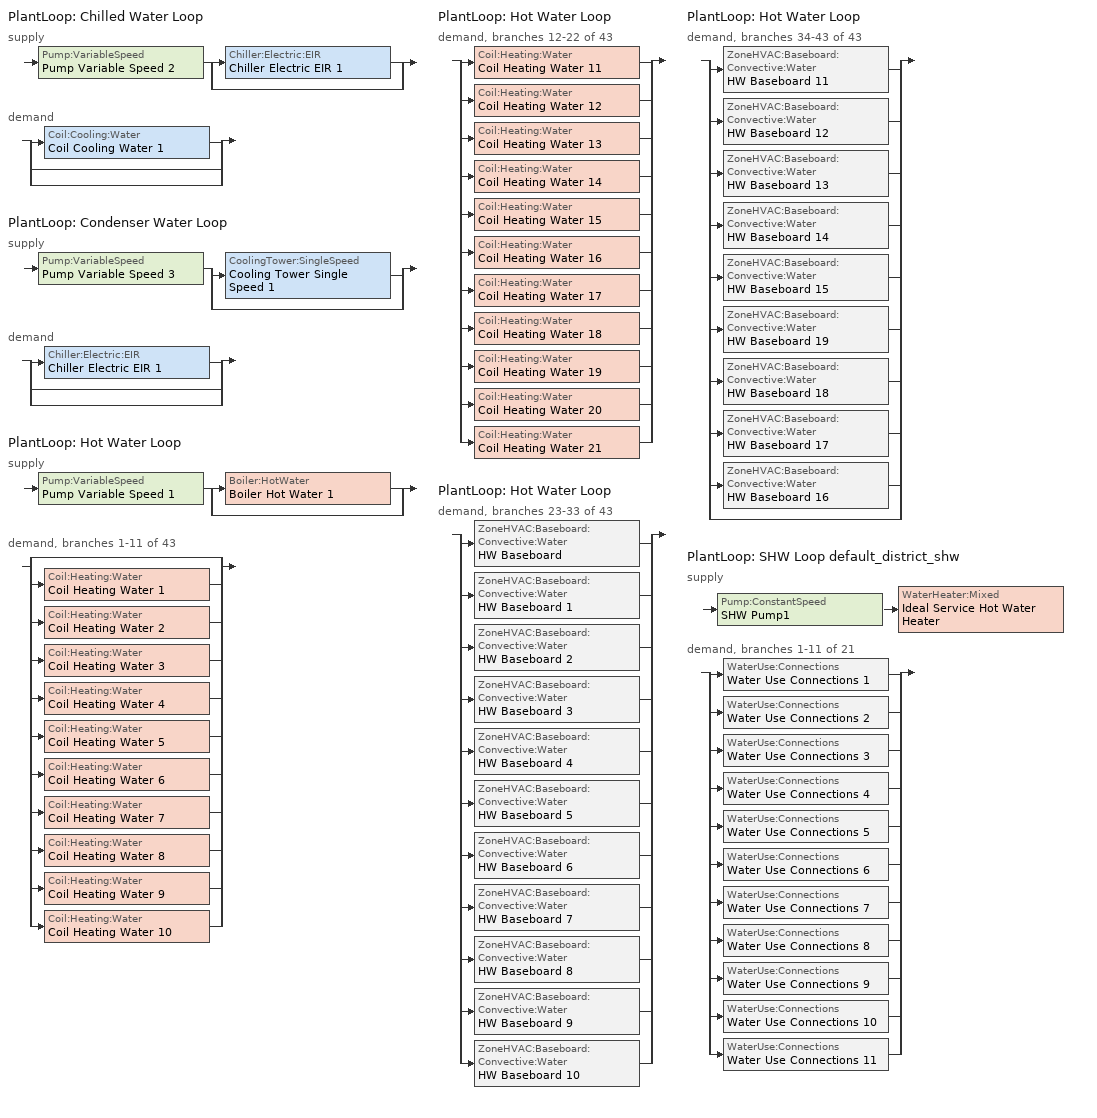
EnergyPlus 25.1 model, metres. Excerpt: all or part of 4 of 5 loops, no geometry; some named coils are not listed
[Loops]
PlantLoop 'Chilled Water Loop'
 supply: Pump:VariableSpeed 'Pump Variable Speed 2' > split
  | Chiller:Electric:EIR 'Chiller Electric EIR 1'
  | bypass
 demand: split
  | Coil:Cooling:Water 'Coil Cooling Water 1'
  | bypass
  | bypass
PlantLoop 'Condenser Water Loop'
 supply: Pump:VariableSpeed 'Pump Variable Speed 3' > split
  | CoolingTower:SingleSpeed 'Cooling Tower Single Speed 1'
  | bypass
 demand: split
  | Chiller:Electric:EIR 'Chiller Electric EIR 1'
  | bypass
  | bypass
PlantLoop 'Hot Water Loop'
 supply: Pump:VariableSpeed 'Pump Variable Speed 1' > split
  | Boiler:HotWater 'Boiler Hot Water 1'
  | bypass
 demand, branches 1-11 of 43: split
  | bypass
  | Coil:Heating:Water 'Coil Heating Water 1'
  | Coil:Heating:Water 'Coil Heating Water 2'
  | Coil:Heating:Water 'Coil Heating Water 3'
  | Coil:Heating:Water 'Coil Heating Water 4'
  | Coil:Heating:Water 'Coil Heating Water 5'
  | Coil:Heating:Water 'Coil Heating Water 6'
  | Coil:Heating:Water 'Coil Heating Water 7'
  | Coil:Heating:Water 'Coil Heating Water 8'
  | Coil:Heating:Water 'Coil Heating Water 9'
  | Coil:Heating:Water 'Coil Heating Water 10'
PlantLoop 'Hot Water Loop'
 demand, branches 12-22 of 43: split
  | Coil:Heating:Water 'Coil Heating Water 11'
  | Coil:Heating:Water 'Coil Heating Water 12'
  | Coil:Heating:Water 'Coil Heating Water 13'
  | Coil:Heating:Water 'Coil Heating Water 14'
  | Coil:Heating:Water 'Coil Heating Water 15'
  | Coil:Heating:Water 'Coil Heating Water 16'
  | Coil:Heating:Water 'Coil Heating Water 17'
  | Coil:Heating:Water 'Coil Heating Water 18'
  | Coil:Heating:Water 'Coil Heating Water 19'
  | Coil:Heating:Water 'Coil Heating Water 20'
  | Coil:Heating:Water 'Coil Heating Water 21'
PlantLoop 'Hot Water Loop'
 demand, branches 23-33 of 43: split
  | ZoneHVAC:Baseboard:Convective:Water 'HW Baseboard'
  | ZoneHVAC:Baseboard:Convective:Water 'HW Baseboard 1'
  | ZoneHVAC:Baseboard:Convective:Water 'HW Baseboard 2'
  | ZoneHVAC:Baseboard:Convective:Water 'HW Baseboard 3'
  | ZoneHVAC:Baseboard:Convective:Water 'HW Baseboard 4'
  | ZoneHVAC:Baseboard:Convective:Water 'HW Baseboard 5'
  | ZoneHVAC:Baseboard:Convective:Water 'HW Baseboard 6'
  | ZoneHVAC:Baseboard:Convective:Water 'HW Baseboard 7'
  | ZoneHVAC:Baseboard:Convective:Water 'HW Baseboard 8'
  | ZoneHVAC:Baseboard:Convective:Water 'HW Baseboard 9'
  | ZoneHVAC:Baseboard:Convective:Water 'HW Baseboard 10'
PlantLoop 'Hot Water Loop'
 demand, branches 34-43 of 43: split
  | ZoneHVAC:Baseboard:Convective:Water 'HW Baseboard 11'
  | ZoneHVAC:Baseboard:Convective:Water 'HW Baseboard 12'
  | ZoneHVAC:Baseboard:Convective:Water 'HW Baseboard 13'
  | ZoneHVAC:Baseboard:Convective:Water 'HW Baseboard 14'
  | ZoneHVAC:Baseboard:Convective:Water 'HW Baseboard 15'
  | ZoneHVAC:Baseboard:Convective:Water 'HW Baseboard 19'
  | ZoneHVAC:Baseboard:Convective:Water 'HW Baseboard 18'
  | ZoneHVAC:Baseboard:Convective:Water 'HW Baseboard 17'
  | ZoneHVAC:Baseboard:Convective:Water 'HW Baseboard 16'
  | bypass
PlantLoop 'SHW Loop default_district_shw'
 supply: Pump:ConstantSpeed 'SHW Pump1' > WaterHeater:Mixed 'Ideal Service Hot Water Heater'
 demand, branches 1-11 of 21: split
  | WaterUse:Connections 'Water Use Connections 1'
  | WaterUse:Connections 'Water Use Connections 2'
  | WaterUse:Connections 'Water Use Connections 3'
  | WaterUse:Connections 'Water Use Connections 4'
  | WaterUse:Connections 'Water Use Connections 5'
  | WaterUse:Connections 'Water Use Connections 6'
  | WaterUse:Connections 'Water Use Connections 7'
  | WaterUse:Connections 'Water Use Connections 8'
  | WaterUse:Connections 'Water Use Connections 9'
  | WaterUse:Connections 'Water Use Connections 10'
  | WaterUse:Connections 'Water Use Connections 11'
[Coil:Heating:Water] Availability Schedule=Always On Discrete; U-Factor Times Area Value {W/K}=Autosize; Maximum Water Flow Rate {m3/s}=Autosize; Performance Input Method=UFactorTimesAreaAndDesignWaterFlowRate; Rated Capacity {W}=Autosize; Rated Inlet Water Temperature {C}=82.2; Rated Inlet Air Temperature {C}=16.6; Rated Outlet Water Temperature {C}=71.1; Rated Outlet Air Temperature {C}=32.2; Rated Ratio for Air and Water Convection=0.5
Coil Heating Water 2; Coil Heating Water 3; Coil Heating Water 4; Coil Heating Water 5; Coil Heating Water 6; Coil Heating Water 7; Coil Heating Water 8; Coil Heating Water 9; Coil Heating Water 10; Coil Heating Water 11; Coil Heating Water 12; Coil Heating Water 13; Coil Heating Water 14; Coil Heating Water 15; Coil Heating Water 16; Coil Heating Water 17; Coil Heating Water 18; Coil Heating Water 19; Coil Heating Water 20; Coil Heating Water 21
[ZoneHVAC:Baseboard:Convective:Water] Availability Schedule=Always On Discrete hvac_library; Heating Design Capacity Method=HeatingDesignCapacity; Heating Design Capacity {W}=Autosize; Heating Design Capacity Per Floor Area {W/m2}=0; Fraction of Autosized Heating Design Capacity=0.8; U-Factor Times Area Value {W/K}=Autosize; Maximum Water Flow Rate {m3/s}=Autosize; Convergence Tolerance=0.001
HW Baseboard; HW Baseboard 1; HW Baseboard 2; HW Baseboard 3; HW Baseboard 4; HW Baseboard 5; HW Baseboard 6; HW Baseboard 7; HW Baseboard 8; HW Baseboard 9; HW Baseboard 10; HW Baseboard 11; HW Baseboard 12; HW Baseboard 13; HW Baseboard 14; HW Baseboard 15; HW Baseboard 16; HW Baseboard 17; HW Baseboard 18; HW Baseboard 19
[PlantLoop] Fluid Type=Water; Maximum Loop Flow Rate {m3/s}=Autosize; Minimum Loop Flow Rate {m3/s}=0; Plant Loop Volume {m3}=Autocalculate; Load Distribution Scheme=Optimal; Plant Loop Demand Calculation Scheme=SingleSetpoint; Common Pipe Simulation=None
Name | Plant Equipment Operation Scheme | Maximum Loop Temperature {C} | Minimum Loop Temperature {C}
Chilled Water Loop | Chilled Water Loop Operation Schemes | 100 | 0
Condenser Water Loop | Condenser Water Loop Operation Schemes | 100 | 0
Hot Water Loop | Hot Water Loop Operation Schemes | 100 | 0
SHW Loop default_district_shw | SHW Loop default_district_shw Operation Schemes | 60 | 10
[Sizing:Plant] Sizing Option=NonCoincident; Zone Timesteps in Averaging Window=1; Coincident Sizing Factor Mode=None
Name | Loop Type | Design Loop Exit Temperature {C} | Loop Design Temperature Difference {deltaC}
Chilled Water Loop | Cooling | 7.22 | 6.67
Condenser Water Loop | Condenser | 29.4 | 5.6
Hot Water Loop | Heating | 82 | 11
SHW Loop default_district_shw | Heating | 60 | 5
[Pump:VariableSpeed] Design Maximum Flow Rate {m3/s}=Autosize; Design Pump Head {Pa}=179352; Design Power Consumption {W}=Autosize; Motor Efficiency=0.9; Fraction of Motor Inefficiencies to Fluid Stream=0; Coefficient 1 of the Part Load Performance Curve=0; Coefficient 2 of the Part Load Performance Curve=1; Coefficient 3 of the Part Load Performance Curve=0; Coefficient 4 of the Part Load Performance Curve=0; Design Minimum Flow Rate {m3/s}=0; Pump Control Type=Intermittent; Skin Loss Radiative Fraction=0.5; Design Power Sizing Method=PowerPerFlowPerPressure; Design Electric Power per Unit Flow Rate {W/(m3/s)}=348701.1; Design Shaft Power per Unit Flow Rate per Unit Head {W/((m3/s)-Pa)}=1.28205; Design Minimum Flow Rate Fraction=0
Pump Variable Speed 2; Pump Variable Speed 3; Pump Variable Speed 1
[Chiller:Electric:EIR]
Chiller Electric EIR 1: Reference Capacity {W}=Autosize; Reference COP {W/W}=5.5; Reference Leaving Chilled Water Temperature {C}=6.67; Reference Entering Condenser Fluid Temperature {C}=29.4; Reference Chilled Water Flow Rate {m3/s}=Autosize; Reference Condenser Fluid Flow Rate {m3/s}=Autosize; Cooling Capacity Function of Temperature Curve=Curve Biquadratic 1; Electric Input to Cooling Output Ratio Function of Temperature Curve=Curve Biquadratic 2; Electric Input to Cooling Output Ratio Function of Part Load Ratio Curve=Curve Quadratic 1; Minimum Part Load Ratio=0.1; Maximum Part Load Ratio=1; Optimum Part Load Ratio=1; Minimum Unloading Ratio=0.2; Condenser Type=WaterCooled; Condenser Fan Power Ratio {W/W}=0; Fraction of Compressor Electric Consumption Rejected by Condenser=1; Leaving Chilled Water Lower Temperature Limit {C}=2; Chiller Flow Mode=NotModulated; Sizing Factor=1; Basin Heater Capacity {W/K}=0; Basin Heater Setpoint Temperature {C}=10; Condenser Heat Recovery Relative Capacity Fraction=1; Condenser Flow Control=ConstantFlow; Condenser Minimum Flow Fraction=0.2; Thermosiphon Minimum Temperature Difference=0
[SetpointManager:Scheduled] Control Variable=Temperature
Name | Schedule
Setpoint Manager Scheduled 4 | Chilled_Water_Temperature
Setpoint Manager Scheduled 3 | Hot_Water_Temperature
Setpoint Manager Scheduled 1 | 60C Hot Water
[PlantEquipmentOperationSchemes] Control Scheme Schedule Name 1=Always On Discrete
Name | Control Scheme Object Type 1 | Control Scheme Name 1
Chilled Water Loop Operation Schemes | PlantEquipmentOperation:CoolingLoad | Chilled Water Loop Cooling Operation Scheme
Condenser Water Loop Operation Schemes | PlantEquipmentOperation:CoolingLoad | Condenser Water Loop Cooling Operation Scheme
Hot Water Loop Operation Schemes | PlantEquipmentOperation:HeatingLoad | Hot Water Loop Heating Operation Scheme
SHW Loop default_district_shw Operation Schemes | PlantEquipmentOperation:HeatingLoad | SHW Loop default_district_shw Heating Operation Scheme
[PlantEquipmentOperation:CoolingLoad] Load Range Lower Limit 1 {W}=0; Load Range Upper Limit 1 {W}=1000000000
Name | Range Equipment List Name 1
Chilled Water Loop Cooling Operation Scheme | Chilled Water Loop Cooling Equipment List
Condenser Water Loop Cooling Operation Scheme | Condenser Water Loop Cooling Equipment List
[PlantEquipmentList]
Chilled Water Loop Cooling Equipment List: Chiller:Electric:EIR, Chiller Electric EIR 1
Condenser Water Loop Cooling Equipment List: CoolingTower:SingleSpeed, Cooling Tower Single Speed 1
Hot Water Loop Heating Equipment List: Boiler:HotWater, Boiler Hot Water 1
SHW Loop default_district_shw Heating Equipment List: WaterHeater:Mixed, Ideal Service Hot Water Heater
[CoolingTower:SingleSpeed]
Cooling Tower Single Speed 1: Design Water Flow Rate {m3/s}=Autosize; Design Air Flow Rate {m3/s}=Autosize; Design Fan Power {W}=Autosize; Design U-Factor Times Area Value {W/K}=Autosize; Free Convection Regime Air Flow Rate {m3/s}=Autosize; Free Convection Regime Air Flow Rate Sizing Factor=0.1; Free Convection Regime U-Factor Times Area Value {W/K}=Autosize; Free Convection U-Factor Times Area Value Sizing Factor=0.1; Performance Input Method=UFactorTimesAreaAndDesignWaterFlowRate; Heat Rejection Capacity and Nominal Capacity Sizing Ratio=1.25; Free Convection Capacity {W}=0; Free Convection Nominal Capacity Sizing Factor=0.1; Design Inlet Air Dry-Bulb Temperature {C}=35; Design Inlet Air Wet-Bulb Temperature {C}=25.6; Design Approach Temperature {deltaC}=Autosize; Design Range Temperature {deltaC}=Autosize; Basin Heater Capacity {W/K}=0; Basin Heater Setpoint Temperature {C}=2; Evaporation Loss Mode=LossFactor; Evaporation Loss Factor {percent/K}=0.2; Drift Loss Percent {percent}=0.008; Blowdown Calculation Mode=ConcentrationRatio; Blowdown Concentration Ratio=3; Capacity Control=FanCycling; Number of Cells=1; Cell Control=MinimalCell; Cell Minimum  Water Flow Rate Fraction=0.33; Cell Maximum Water Flow Rate Fraction=2.5; Sizing Factor=1
[SetpointManager:FollowOutdoorAirTemperature]
Setpoint Manager Follow Outdoor Air Temperature 1: Control Variable=Temperature; Reference Temperature Type=OutdoorAirWetBulb; Offset Temperature Difference {deltaC}=1.5; Maximum Setpoint Temperature {C}=80; Minimum Setpoint Temperature {C}=6
[Boiler:HotWater]
Boiler Hot Water 1: Fuel Type=Electricity; Nominal Capacity {W}=Autosize; Nominal Thermal Efficiency=0.8; Efficiency Curve Temperature Evaluation Variable=LeavingBoiler; Normalized Boiler Efficiency Curve=Boiler Efficiency; Design Water Flow Rate {m3/s}=Autosize; Minimum Part Load Ratio=0; Maximum Part Load Ratio=1; Optimum Part Load Ratio=1; Water Outlet Upper Temperature Limit {C}=99; Boiler Flow Mode=ConstantFlow; On Cycle Parasitic Electric Load {W}=0; Sizing Factor=1; Off Cycle Parasitic Fuel Load {W}=0
[PlantEquipmentOperation:HeatingLoad] Load Range Lower Limit 1 {W}=0; Load Range Upper Limit 1 {W}=1000000000
Name | Range Equipment List Name 1
Hot Water Loop Heating Operation Scheme | Hot Water Loop Heating Equipment List
SHW Loop default_district_shw Heating Operation Scheme | SHW Loop default_district_shw Heating Equipment List
[Pump:ConstantSpeed]
SHW Pump1: Design Flow Rate {m3/s}=Autosize; Design Pump Head {Pa}=29891; Design Power Consumption {W}=Autosize; Motor Efficiency=0.9; Fraction of Motor Inefficiencies to Fluid Stream=0; Pump Control Type=Intermittent; Design Power Sizing Method=PowerPerFlowPerPressure; Design Electric Power per Unit Flow Rate {W/(m3/s)}=348701.1; Design Shaft Power per Unit Flow Rate per Unit Head {W-s/m3-Pa}=1.28205
[WaterHeater:Mixed]
Ideal Service Hot Water Heater: Tank Volume {m3}=0; Setpoint Temperature Schedule=Schedule Ruleset 2; Deadband Temperature Difference {deltaC}=2; Maximum Temperature Limit {C}=82.22; Heater Control Type=Modulate; Heater Maximum Capacity {W}=1000000; Heater Ignition Minimum Flow Rate {m3/s}=0; Heater Ignition Delay {s}=0; Heater Fuel Type=DistrictHeatingWater; Heater Thermal Efficiency=1; Off Cycle Parasitic Fuel Consumption Rate {W}=20; Off Cycle Parasitic Fuel Type=DistrictHeatingWater; Off Cycle Parasitic Heat Fraction to Tank=0.8; On Cycle Parasitic Fuel Consumption Rate {W}=0; On Cycle Parasitic Fuel Type=DistrictHeatingWater; On Cycle Parasitic Heat Fraction to Tank=0; Ambient Temperature Indicator=Schedule; Ambient Temperature Schedule=22C Ambient Condition; Off Cycle Loss Coefficient to Ambient Temperature {W/K}=0; Off Cycle Loss Fraction to Zone=1; On Cycle Loss Coefficient to Ambient Temperature {W/K}=0; On Cycle Loss Fraction to Zone=1; Use Side Effectiveness=1; Source Side Effectiveness=1; Use Side Design Flow Rate {m3/s}=Autosize; Source Side Design Flow Rate {m3/s}=Autosize; Indirect Water Heating Recovery Time {hr}=1.5; Source Side Flow Control Mode=IndirectHeatPrimarySetpoint
[WaterHeater:Sizing]
Ideal Service Hot Water Heater: Design Mode=PeakDraw; Time Storage Can Meet Peak Draw {hr}=0.538503; Time for Tank Recovery {hr}=0; Nominal Tank Volume for Autosizing Plant Connections {m3}=1
[WaterUse:Connections] Hot Water Supply Temperature Schedule=60.0C Hot Water; Drain Water Heat Exchanger Type=None; Drain Water Heat Exchanger Destination=Plant
Name | Water Use Equipment Name 1
Water Use Connections 1 | MediumOffice Building_Service Hot Water..Room_932_338e0515
Water Use Connections 2 | MediumOffice Building_Service Hot Water..Room_933_0d837c4f
Water Use Connections 3 | MediumOffice Building_Service Hot Water..Room_934_c6c3bd1c
Water Use Connections 4 | MediumOffice Building_Service Hot Water..Room_935_05b5103e
Water Use Connections 5 | MediumOffice Building_Service Hot Water..Room_936_139a04aa
Water Use Connections 6 | MediumOffice Building_Service Hot Water..Room_937_652f0117
Water Use Connections 7 | MediumOffice Building_Service Hot Water..Room_938_73125b5b
Water Use Connections 8 | MediumOffice Building_Service Hot Water..Room_939_ebb2d073
Water Use Connections 9 | MediumOffice Building_Service Hot Water..Room_940_e91f38f3
Water Use Connections 10 | MediumOffice Building_Service Hot Water..Room_941_7fd53b9e
Water Use Connections 11 | MediumOffice Building_Service Hot Water..Room_942_7353dfed
[WaterUse:Equipment] Flow Rate Fraction Schedule=MediumOffice Building_Service Hot Water Schedule; Target Temperature Schedule=60.0C Hot Water; Sensible Fraction Schedule=0.2 Hot Water Sensible Fraction; Latent Fraction Schedule=0.05 Hot Water Latent Fraction
Name | Peak Flow Rate {m3/s} | Zone
MediumOffice Building_Service Hot Water..Room_932_338e0515 | 2.41386e-06 | Room_932_338e0515
MediumOffice Building_Service Hot Water..Room_933_0d837c4f | 2.41386e-06 | Room_933_0d837c4f
MediumOffice Building_Service Hot Water..Room_934_c6c3bd1c | 2.41386e-06 | Room_934_c6c3bd1c
MediumOffice Building_Service Hot Water..Room_935_05b5103e | 2.41386e-06 | Room_935_05b5103e
MediumOffice Building_Service Hot Water..Room_936_139a04aa | 4.13354e-06 | Room_936_139a04aa
MediumOffice Building_Service Hot Water..Room_937_652f0117 | 4.13354e-06 | Room_937_652f0117
MediumOffice Building_Service Hot Water..Room_938_73125b5b | 4.13354e-06 | Room_938_73125b5b
MediumOffice Building_Service Hot Water..Room_939_ebb2d073 | 4.13354e-06 | Room_939_ebb2d073
MediumOffice Building_Service Hot Water..Room_940_e91f38f3 | 2.41386e-06 | Room_940_e91f38f3
MediumOffice Building_Service Hot Water..Room_941_7fd53b9e | 2.41386e-06 | Room_941_7fd53b9e
MediumOffice Building_Service Hot Water..Room_942_7353dfed | 2.41386e-06 | Room_942_7353dfed
[Schedule:Day:Interval]
Chilled_Water_Temperature_Default; Chilled_Water_Temperature_Summer_Design_Day; Chilled_Water_Temperature_Winter_Design_Day: No, 24:00, 6.7
Hot_Water_Temperature_Default; Hot_Water_Temperature_Summer_Design_Day; Hot_Water_Temperature_Winter_Design_Day: No, 24:00, 67
MediumOffice Building_Service Hot Water Schedule_Hol 1; MediumOffice Building_Service Hot Water Schedule_Sunday: No, 06:00, 0, 11:00, 0.04, 13:00, 0.06, 14:00, 0.09, 15:00, 0.06, 18:00, 0.04, 24:00, 0
MediumOffice Building_Service Hot Water Schedule_SmrDsn 1; Schedule Day 5: No, 06:00, 0, 07:00, 0.07, 08:00, 0.19, 09:00, 0.35, 10:00, 0.38, 11:00, 0.39, 12:00, 0.47, 13:00, 0.57, 14:00, 0.54, 15:00, 0.34, 16:00, 0.33, 17:00, 0.44, 18:00, 0.26, 19:00, 0.21, 20:00, 0.15, 21:00, 0.17, 22:00, 0.08, 24:00, 0.05
MediumOffice Building_Service Hot Water Schedule_WntrDsn 1; Schedule Day 6: No, 06:00, 0, 07:00, 0.07, 08:00, 0.11, 09:00, 0.15, 10:00, 0.21, 11:00, 0.19, 12:00, 0.23, 13:00, 0.2, 14:00, 0.19, 15:00, 0.15, 16:00, 0.13, 17:00, 0.14, 19:00, 0.07, 24:00, 0
Schedule Day 15; Schedule Day 18; Schedule Day 20: No, 24:00, 60
Schedule Day 16: No, 24:00, 0.2
Schedule Day 17: No, 24:00, 0.05
Schedule Day 21: No, 24:00, 22
[Schedule:Week:Daily]
0.05 Hot Water Latent Fraction Week Rule - Jan1-Dec31: Schedule Day 17, Schedule Day 17, Schedule Day 17, Schedule Day 17, Schedule Day 17, Schedule Day 17, Schedule Day 17, Schedule Day 17, Schedule Day 17, Schedule Day 17, Schedule Day 17, Schedule Day 17
0.2 Hot Water Sensible Fraction Week Rule - Jan1-Dec31: Schedule Day 16, Schedule Day 16, Schedule Day 16, Schedule Day 16, Schedule Day 16, Schedule Day 16, Schedule Day 16, Schedule Day 16, Schedule Day 16, Schedule Day 16, Schedule Day 16, Schedule Day 16
22C Ambient Condition Week Rule - Jan1-Dec31: Schedule Day 21, Schedule Day 21, Schedule Day 21, Schedule Day 21, Schedule Day 21, Schedule Day 21, Schedule Day 21, Schedule Day 21, Schedule Day 21, Schedule Day 21, Schedule Day 21, Schedule Day 21
60.0C Hot Water Week Rule - Jan1-Dec31: Schedule Day 15, Schedule Day 15, Schedule Day 15, Schedule Day 15, Schedule Day 15, Schedule Day 15, Schedule Day 15, Schedule Day 15, Schedule Day 15, Schedule Day 15, Schedule Day 15, Schedule Day 15
60C Hot Water Week Rule - Jan1-Dec31: Schedule Day 18, Schedule Day 18, Schedule Day 18, Schedule Day 18, Schedule Day 18, Schedule Day 18, Schedule Day 18, Schedule Day 18, Schedule Day 18, Schedule Day 18, Schedule Day 18, Schedule Day 18
Chilled_Water_Temperature Week Rule - Jan1-Dec31: Chilled_Water_Temperature_Default, Chilled_Water_Temperature_Default, Chilled_Water_Temperature_Default, Chilled_Water_Temperature_Default, Chilled_Water_Temperature_Default, Chilled_Water_Temperature_Default, Chilled_Water_Temperature_Default, Chilled_Water_Temperature_Default, Chilled_Water_Temperature_Summer_Design_Day, Chilled_Water_Temperature_Winter_Design_Day, Chilled_Water_Temperature_Default, Chilled_Water_Temperature_Default
Hot_Water_Temperature Week Rule - Jan1-Dec31: Hot_Water_Temperature_Default, Hot_Water_Temperature_Default, Hot_Water_Temperature_Default, Hot_Water_Temperature_Default, Hot_Water_Temperature_Default, Hot_Water_Temperature_Default, Hot_Water_Temperature_Default, Hot_Water_Temperature_Default, Hot_Water_Temperature_Summer_Design_Day, Hot_Water_Temperature_Winter_Design_Day, Hot_Water_Temperature_Default, Hot_Water_Temperature_Default
MediumOffice Building_Service Hot Water Schedule Week Rule - Jan1-Dec31: MediumOffice Building_Service Hot Water Schedule_Sunday, Schedule Day 5, Schedule Day 5, Schedule Day 5, Schedule Day 5, Schedule Day 5, Schedule Day 6, MediumOffice Building_Service Hot Water Schedule_Hol 1, MediumOffice Building_Service Hot Water Schedule_SmrDsn 1, MediumOffice Building_Service Hot Water Schedule_WntrDsn 1, MediumOffice Building_Service Hot Water Schedule_Sunday, MediumOffice Building_Service Hot Water Schedule_Sunday
Schedule Ruleset 2 Week Rule - Jan1-Dec31: Schedule Day 20, Schedule Day 20, Schedule Day 20, Schedule Day 20, Schedule Day 20, Schedule Day 20, Schedule Day 20, Schedule Day 20, Schedule Day 20, Schedule Day 20, Schedule Day 20, Schedule Day 20
[Schedule:Year]
0.05 Hot Water Latent Fraction: 0.05 Hot Water Latent Fraction Week Rule - Jan1-Dec31, 1, 1, 12, 31
0.2 Hot Water Sensible Fraction: 0.2 Hot Water Sensible Fraction Week Rule - Jan1-Dec31, 1, 1, 12, 31
22C Ambient Condition: 22C Ambient Condition Week Rule - Jan1-Dec31, 1, 1, 12, 31
60.0C Hot Water: 60.0C Hot Water Week Rule - Jan1-Dec31, 1, 1, 12, 31
60C Hot Water: 60C Hot Water Week Rule - Jan1-Dec31, 1, 1, 12, 31
Chilled_Water_Temperature: Chilled_Water_Temperature Week Rule - Jan1-Dec31, 1, 1, 12, 31
Hot_Water_Temperature: Hot_Water_Temperature Week Rule - Jan1-Dec31, 1, 1, 12, 31
MediumOffice Building_Service Hot Water Schedule: MediumOffice Building_Service Hot Water Schedule Week Rule - Jan1-Dec31, 1, 1, 12, 31
Schedule Ruleset 2: Schedule Ruleset 2 Week Rule - Jan1-Dec31, 1, 1, 12, 31
[Schedule:Constant] Hourly Value=1
Always On Discrete; Always On Discrete hvac_library
[Curve:Biquadratic]
Name | Coefficient1 Constant | Coefficient2 x | Coefficient3 x**2 | Coefficient4 y | Coefficient5 y**2 | Coefficient6 x*y | Minimum Value of x {BasedOnField A2} | Maximum Value of x {BasedOnField A2} | Minimum Value of y {BasedOnField A3} | Maximum Value of y {BasedOnField A3} | Input Unit Type for X | Input Unit Type for Y | Output Unit Type
Curve Biquadratic 1 | 0.258 | 0.0389 | -0.000217 | 0.0469 | -0.000943 | -0.000343 | 5 | 10 | 24 | 35
Curve Biquadratic 2 | 0.934 | -0.0582 | 0.0045 | 0.00243 | 0.000486 | -0.00122 | 5 | 10 | 24 | 35
Boiler Efficiency | 1 | 0 | 0 | 0 | 0 | 0 | 0 | 1 | 0 | 1 | Dimensionless | Dimensionless | Dimensionless
[Curve:Quadratic]
Curve Quadratic 1: Coefficient1 Constant=0.222903; Coefficient2 x=0.313387; Coefficient3 x**2=0.46371; Minimum Value of x {BasedOnField A2}=0; Maximum Value of x {BasedOnField A2}=1
